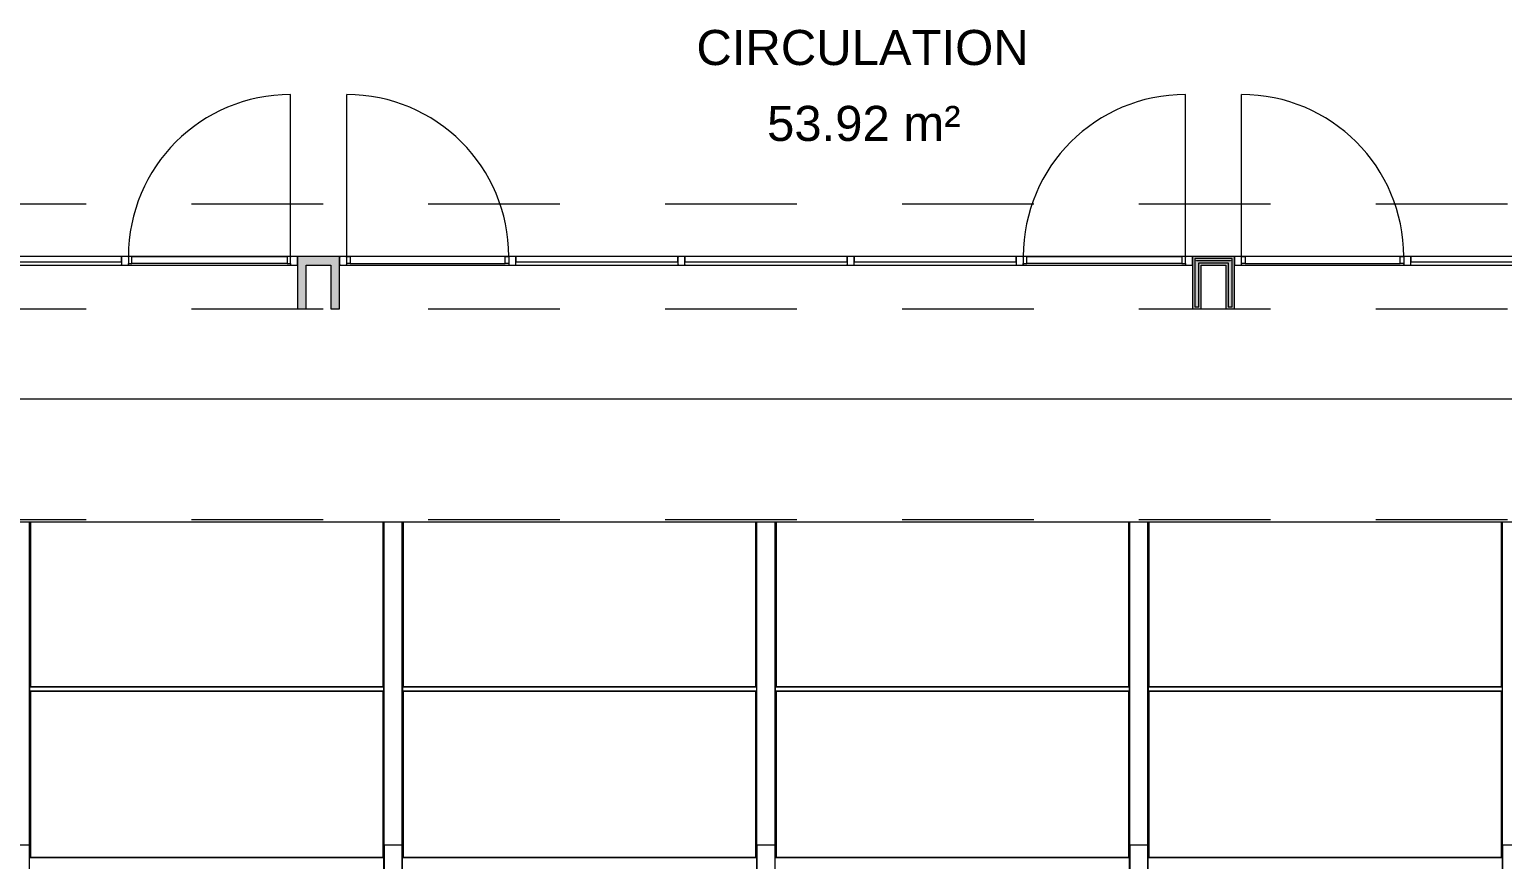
# Model space of a CAD drawing. Header units: metres. Extents: x -227.9 to -140, y 38 to 92.1.
# Drawn here: x -197.77 to -189.37, y 73.17 to 77.91 of the extents above; entities that cross this region are included whole.
import ezdxf

# ---------------------------------------------------------------- set-up
doc = ezdxf.new("R2010")
doc.units = ezdxf.units.M
doc.linetypes.add('JIS_02_0.7', pattern=[1.35, 0.75, -0.6])
for name, color, linetype, lineweight in [('A-AREA-IDEN', 7, 'Continuous', 9), ('A-COLS', 7, 'Continuous', 5), ('A-DOOR', 7, 'Continuous', 5), ('A-FLOR', 7, 'Continuous', 5), ('A-GLAZ-CURT', 7, 'Continuous', 5), ('A-GLAZ-CWMG', 7, 'Continuous', 5), ('A-ROOF', 7, 'Continuous', 5), ('A-WALL', 7, 'Continuous', 5)]:
    doc.layers.add(name, color=color, linetype=linetype, lineweight=lineweight)
doc.layers.add('A-DETL', color=94, linetype='Continuous', lineweight=5, true_color=0x00a600)
doc.layers.add('A-DETL-MBND', color=9, linetype='Continuous', lineweight=5, true_color=0xc0c0c0)
doc.styles.add('Arial_1', font='arial.ttf', dxfattribs={"height": 0.2})

# ---------------------------------------------------------------- blocks, each defined once
blk = doc.blocks.new('LAG-B1020-CADRE STRUCTURELLE-PATIO - MUC-PATIO_skp_78-11715551-MUC-LAG-PRO-PLA-ARC-TZN-N03-AG02F')
at = {"layer": 'A-DETL-MBND'}
for p, q in [((8.276, 6.9137), (8.276, 5.9743)), ((8.276, 5.9743), (8.276, 6.9137)), ((10.2871, 5.9743), (10.2871, 6.9137)), ((10.2871, 5.9743), (10.2871, 6.9137)), ((10.401, 6.9137), (10.401, 5.9743)), ((10.401, 5.9743), (10.401, 6.9137)), ((12.4121, 5.9743), (12.4121, 6.9137)), ((12.4121, 5.9743), (12.4121, 6.9137)), ((12.526, 6.9137), (12.526, 5.9743)), ((12.526, 5.9743), (12.526, 6.9137)), ((14.5371, 5.9743), (14.5371, 6.9137)), ((14.5371, 5.9743), (14.5371, 6.9137)), ((14.651, 6.9137), (14.651, 5.9743)), ((14.651, 5.9743), (14.651, 6.9137)), ((16.6621, 5.9743), (16.6621, 6.9137)), ((16.6621, 5.9743), (16.6621, 6.9137)), ((8.276, 5.9499), (8.276, 5.0015)), ((8.276, 5.9499), (10.2871, 5.9499)), ((8.276, 5.9499), (10.2871, 5.9499)), ((8.276, 5.0015), (8.276, 5.9499)), ((10.2871, 5.0015), (10.2871, 5.9499)), ((10.2871, 5.0015), (10.2871, 5.9499)), ((10.401, 5.9499), (10.401, 5.0015)), ((10.401, 5.9499), (12.4121, 5.9499)), ((10.401, 5.9499), (12.4121, 5.9499)), ((10.401, 5.0015), (10.401, 5.9499)), ((12.4121, 5.0015), (12.4121, 5.9499)), ((12.4121, 5.0015), (12.4121, 5.9499)), ((12.526, 5.9499), (12.526, 5.0015)), ((12.526, 5.9499), (14.5371, 5.9499)), ((12.526, 5.9499), (14.5371, 5.9499)), ((12.526, 5.0015), (12.526, 5.9499)), ((14.5371, 5.0015), (14.5371, 5.9499)), ((14.5371, 5.0015), (14.5371, 5.9499)), ((14.651, 5.9499), (14.651, 5.0015)), ((14.651, 5.9499), (16.6621, 5.9499)), ((14.651, 5.9499), (16.6621, 5.9499)), ((14.651, 5.0015), (14.651, 5.9499)), ((16.6621, 5.0015), (16.6621, 5.9499)), ((16.6621, 5.0015), (16.6621, 5.9499))]:
    blk.add_line(p, q, dxfattribs=at)
blk = doc.blocks.new('LAG-B1020-CADRE STRUCTURELLE-PATIO - MUC-PATIO_skp_75-11715548-MUC-LAG-PRO-PLA-ARC-TZN-N03-AG02F')
at = {"layer": 'A-DETL-MBND'}
for p, q in [((10.401, 5.195), (10.401, 7.0357)), ((10.401, 5.195), (10.401, 7.0357)), ((10.506, 7.0357), (10.506, 5.195)), ((10.506, 5.195), (10.506, 7.0357)), ((12.526, 5.195), (12.526, 7.0357)), ((12.526, 5.195), (12.526, 7.0357)), ((12.631, 7.0357), (12.631, 5.195)), ((12.631, 5.195), (12.631, 7.0357)), ((14.651, 5.195), (14.651, 7.0357)), ((14.651, 5.195), (14.651, 7.0357)), ((14.756, 7.0357), (14.756, 5.195)), ((14.756, 5.195), (14.756, 7.0357)), ((16.776, 5.195), (16.776, 7.0357)), ((16.776, 5.195), (16.776, 7.0357)), ((10.401, 5.195), (10.506, 5.195)), ((10.401, 2.2157), (10.401, 5.195)), ((10.401, 5.195), (10.401, 2.2157)), ((10.401, 5.195), (10.506, 5.195)), ((10.506, 2.2157), (10.506, 5.195)), ((10.506, 2.2157), (10.506, 5.195)), ((12.526, 5.195), (12.631, 5.195)), ((12.526, 2.2157), (12.526, 5.195)), ((12.526, 5.195), (12.526, 2.2157)), ((12.526, 5.195), (12.631, 5.195)), ((12.631, 2.2157), (12.631, 5.195)), ((12.631, 2.2157), (12.631, 5.195)), ((14.651, 5.195), (14.756, 5.195)), ((14.651, 2.2157), (14.651, 5.195)), ((14.651, 5.195), (14.651, 2.2157)), ((14.651, 5.195), (14.756, 5.195)), ((14.756, 2.2157), (14.756, 5.195)), ((14.756, 2.2157), (14.756, 5.195)), ((16.776, 5.195), (16.881, 5.195)), ((16.776, 2.2157), (16.776, 5.195)), ((16.776, 5.195), (16.776, 2.2157)), ((16.776, 5.195), (16.881, 5.195))]:
    blk.add_line(p, q, dxfattribs=at)
blk = doc.blocks.new('LAG-B1020-CADRE STRUCTURELLE-PATIO - MUC-PATIO_skp_74-11715547-MUC-LAG-PRO-PLA-ARC-TZN-N03-AG02F')
at = {"layer": 'A-DETL-MBND'}
for p, q in [((8.296, 15.0791), (8.296, 14.1396)), ((8.296, 14.1396), (8.296, 15.0791)), ((10.3071, 15.0791), (10.3071, 14.1396)), ((10.3071, 14.1396), (10.3071, 15.0791)), ((10.421, 15.0791), (10.421, 14.1396)), ((10.421, 14.1396), (10.421, 15.0791)), ((12.4321, 15.0791), (12.4321, 14.1396)), ((12.4321, 14.1396), (12.4321, 15.0791)), ((12.546, 15.0791), (12.546, 14.1396)), ((12.546, 14.1396), (12.546, 15.0791)), ((14.5571, 15.0791), (14.5571, 14.1396)), ((14.5571, 14.1396), (14.5571, 15.0791)), ((14.671, 15.0791), (14.671, 14.1396)), ((14.671, 14.1396), (14.671, 15.0791)), ((16.6821, 15.0791), (16.6821, 14.1396)), ((16.6821, 14.1396), (16.6821, 15.0791)), ((8.2927, 14.1396), (10.3115, 14.1396)), ((10.3115, 14.1396), (8.2927, 14.1396)), ((8.296, 14.1153), (8.296, 13.1668)), ((10.3071, 14.1153), (8.296, 14.1153)), ((10.3071, 14.1153), (8.296, 14.1153)), ((8.296, 13.1668), (8.296, 14.1153)), ((10.3071, 14.1153), (10.3071, 13.1668)), ((10.3071, 13.1668), (10.3071, 14.1153)), ((10.4177, 14.1396), (12.4365, 14.1396)), ((12.4365, 14.1396), (10.4177, 14.1396)), ((10.421, 14.1153), (10.421, 13.1668)), ((12.4321, 14.1153), (10.421, 14.1153)), ((12.4321, 14.1153), (10.421, 14.1153)), ((10.421, 13.1668), (10.421, 14.1153)), ((12.4321, 14.1153), (12.4321, 13.1668)), ((12.4321, 13.1668), (12.4321, 14.1153)), ((12.5427, 14.1396), (14.5615, 14.1396)), ((14.5615, 14.1396), (12.5427, 14.1396)), ((12.546, 14.1153), (12.546, 13.1668)), ((14.5571, 14.1153), (12.546, 14.1153)), ((14.5571, 14.1153), (12.546, 14.1153)), ((12.546, 13.1668), (12.546, 14.1153)), ((14.5571, 14.1153), (14.5571, 13.1668)), ((14.5571, 13.1668), (14.5571, 14.1153)), ((14.6677, 14.1396), (16.6865, 14.1396)), ((16.6865, 14.1396), (14.6677, 14.1396)), ((14.671, 14.1153), (14.671, 13.1668)), ((16.6821, 14.1153), (14.671, 14.1153)), ((16.6821, 14.1153), (14.671, 14.1153)), ((14.671, 13.1668), (14.671, 14.1153)), ((16.6821, 14.1153), (16.6821, 13.1668)), ((16.6821, 13.1668), (16.6821, 14.1153)), ((8.2927, 13.1668), (10.3115, 13.1668)), ((10.3115, 13.1668), (8.2927, 13.1668)), ((10.4177, 13.1668), (12.4365, 13.1668)), ((12.4365, 13.1668), (10.4177, 13.1668)), ((12.5427, 13.1668), (14.5615, 13.1668)), ((14.5615, 13.1668), (12.5427, 13.1668)), ((14.6677, 13.1668), (16.6865, 13.1668)), ((16.6865, 13.1668), (14.6677, 13.1668))]:
    blk.add_line(p, q, dxfattribs=at)

msp = doc.modelspace()

# ---------------------------------------------------------------- hatches: boundary and pattern name
at = {"layer": 'A-COLS', "true_color": 0x808080}
msp.add_hatch(color=8, dxfattribs=at).paths.add_polyline_path([(-196.2394, 76.3137), (-196.1894, 76.3137), (-196.1894, 76.5637), (-196.0494, 76.5637), (-196.0494, 76.3137), (-195.9994, 76.3137), (-195.9994, 76.6137), (-196.2394, 76.6137), (-196.2394, 76.4483)])
at = {"layer": 'A-WALL', "true_color": 0x808080}
h = msp.add_hatch(color=8, dxfattribs=at)
h.paths.add_polyline_path([(-190.9494, 76.3135), (-190.8994, 76.3135), (-190.8994, 76.6135), (-191.1394, 76.6135), (-191.1394, 76.3135), (-191.0894, 76.3135), (-191.0894, 76.5635), (-190.9494, 76.5635), (-190.9494, 76.4483)])
h.paths.add_polyline_path([(-190.9124, 76.3265), (-190.9364, 76.3265), (-190.9364, 76.5765), (-191.1024, 76.5765), (-191.1024, 76.3265), (-191.1264, 76.3265), (-191.1264, 76.6005), (-190.9124, 76.6005), (-190.9124, 76.4483)])
h = msp.add_hatch(color=8, dxfattribs=at)
h.paths.add_polyline_path([(-190.9124, 76.3265), (-190.9124, 76.6005), (-191.1264, 76.6005), (-191.1264, 76.3265), (-191.1024, 76.3265), (-191.1024, 76.5765), (-190.9364, 76.5765), (-190.9364, 76.3265)])
h.paths.add_polyline_path([(-191.1154, 76.5875), (-191.1154, 76.5895), (-190.9234, 76.5895), (-190.9234, 76.5875), (-191.0624, 76.5875)])
msp.add_hatch(color=8, dxfattribs=at).paths.add_polyline_path([(-191.1154, 76.5875), (-190.9234, 76.5875), (-190.9234, 76.5895), (-191.1154, 76.5895)])

# ---------------------------------------------------------------- linework, layer by layer
at = {"layer": 'A-COLS', "lineweight": 13}
for p, q in [((-196.2394, 76.6137), (-196.2394, 76.3137)), ((-195.9994, 76.6137), (-196.2394, 76.6137)), ((-196.1894, 76.3137), (-196.1894, 76.5637)), ((-196.1894, 76.5637), (-196.0494, 76.5637)), ((-196.0494, 76.5637), (-196.0494, 76.3137)), ((-195.9994, 76.3137), (-195.9994, 76.6137)), ((-196.2394, 76.3137), (-196.1894, 76.3137)), ((-196.0494, 76.3137), (-195.9994, 76.3137))]:
    msp.add_line(p, q, dxfattribs=at)
at = {"layer": 'A-DETL', "color": 9, "linetype": 'JIS_02_0.7', "lineweight": 9, "true_color": 0xc0c0c0}
msp.add_line((-203.5942, 76.9135), (-183.1081, 76.9135), dxfattribs=at)
at = {"layer": 'A-DETL', "color": 7, "linetype": 'JIS_02_0.7'}
for p, q in [((-203.5941, 76.3135), (-183.5441, 76.3135)), ((-203.5941, 75.1135), (-183.5441, 75.1135))]:
    msp.add_line(p, q, dxfattribs=at)
at = {"layer": 'A-DETL-MBND'}
msp.add_line((-183.5591, 75.0985), (-203.5791, 75.0985), dxfattribs=at)
at = {"layer": 'A-DETL-MBND', "lineweight": 9}
for p, q in [((-197.7666, 75.0985), (-197.7666, 73.2578)), ((-197.7666, 73.2578), (-197.7666, 75.0985)), ((-197.7622, 75.0985), (-197.7622, 74.1591)), ((-197.7622, 74.1591), (-197.7622, 75.0985)), ((-197.7622, 75.0985), (-197.7622, 74.1591)), ((-197.7622, 74.1591), (-197.7622, 75.0985)), ((-195.7511, 74.1591), (-195.7511, 75.0985)), ((-195.7511, 74.1591), (-195.7511, 75.0985)), ((-195.7511, 75.0985), (-195.7511, 74.1591)), ((-195.7511, 74.1591), (-195.7511, 75.0985)), ((-195.7466, 73.2578), (-195.7466, 75.0985)), ((-195.7466, 73.2578), (-195.7466, 75.0985)), ((-195.6416, 75.0985), (-195.6416, 73.2578)), ((-195.6416, 73.2578), (-195.6416, 75.0985)), ((-195.6372, 75.0985), (-195.6372, 74.1591)), ((-195.6372, 74.1591), (-195.6372, 75.0985)), ((-195.6372, 75.0985), (-195.6372, 74.1591)), ((-195.6372, 74.1591), (-195.6372, 75.0985)), ((-193.6261, 74.1591), (-193.6261, 75.0985)), ((-193.6261, 74.1591), (-193.6261, 75.0985)), ((-193.6261, 75.0985), (-193.6261, 74.1591)), ((-193.6261, 74.1591), (-193.6261, 75.0985)), ((-193.6216, 73.2578), (-193.6216, 75.0985)), ((-193.6216, 73.2578), (-193.6216, 75.0985)), ((-193.5166, 75.0985), (-193.5166, 73.2578)), ((-193.5166, 73.2578), (-193.5166, 75.0985)), ((-193.5122, 75.0985), (-193.5122, 74.1591)), ((-193.5122, 74.1591), (-193.5122, 75.0985)), ((-193.5122, 75.0985), (-193.5122, 74.1591)), ((-193.5122, 74.1591), (-193.5122, 75.0985)), ((-191.5011, 74.1591), (-191.5011, 75.0985)), ((-191.5011, 74.1591), (-191.5011, 75.0985)), ((-191.5011, 75.0985), (-191.5011, 74.1591)), ((-191.5011, 74.1591), (-191.5011, 75.0985)), ((-191.4966, 73.2578), (-191.4966, 75.0985)), ((-191.4966, 73.2578), (-191.4966, 75.0985)), ((-191.3916, 75.0985), (-191.3916, 73.2578)), ((-191.3916, 73.2578), (-191.3916, 75.0985)), ((-191.3872, 75.0985), (-191.3872, 74.1591)), ((-191.3872, 74.1591), (-191.3872, 75.0985)), ((-191.3872, 75.0985), (-191.3872, 74.1591)), ((-191.3872, 74.1591), (-191.3872, 75.0985)), ((-189.3761, 74.1591), (-189.3761, 75.0985)), ((-189.3761, 74.1591), (-189.3761, 75.0985)), ((-189.3761, 75.0985), (-189.3761, 74.1591)), ((-189.3761, 74.1591), (-189.3761, 75.0985)), ((-197.7666, 74.1591), (-195.7478, 74.1591)), ((-195.7478, 74.1591), (-197.7666, 74.1591)), ((-197.7622, 74.1347), (-197.7622, 73.1863)), ((-197.7622, 74.1347), (-195.7511, 74.1347)), ((-197.7622, 74.1347), (-195.7511, 74.1347)), ((-197.7622, 73.1863), (-197.7622, 74.1347)), ((-197.7622, 74.1347), (-197.7622, 73.1863)), ((-195.7511, 74.1347), (-197.7622, 74.1347)), ((-195.7511, 74.1347), (-197.7622, 74.1347)), ((-197.7622, 73.1863), (-197.7622, 74.1347)), ((-195.7511, 73.1863), (-195.7511, 74.1347)), ((-195.7511, 73.1863), (-195.7511, 74.1347)), ((-195.7511, 74.1347), (-195.7511, 73.1863)), ((-195.7511, 73.1863), (-195.7511, 74.1347)), ((-195.6416, 74.1591), (-193.6228, 74.1591)), ((-193.6228, 74.1591), (-195.6416, 74.1591)), ((-195.6372, 74.1347), (-195.6372, 73.1863)), ((-195.6372, 74.1347), (-193.6261, 74.1347)), ((-195.6372, 74.1347), (-193.6261, 74.1347)), ((-195.6372, 73.1863), (-195.6372, 74.1347)), ((-195.6372, 74.1347), (-195.6372, 73.1863)), ((-193.6261, 74.1347), (-195.6372, 74.1347)), ((-193.6261, 74.1347), (-195.6372, 74.1347)), ((-195.6372, 73.1863), (-195.6372, 74.1347)), ((-193.6261, 73.1863), (-193.6261, 74.1347)), ((-193.6261, 73.1863), (-193.6261, 74.1347)), ((-193.6261, 74.1347), (-193.6261, 73.1863)), ((-193.6261, 73.1863), (-193.6261, 74.1347)), ((-193.5166, 74.1591), (-191.4978, 74.1591)), ((-191.4978, 74.1591), (-193.5166, 74.1591)), ((-193.5122, 74.1347), (-193.5122, 73.1863)), ((-193.5122, 74.1347), (-191.5011, 74.1347)), ((-193.5122, 74.1347), (-191.5011, 74.1347)), ((-193.5122, 73.1863), (-193.5122, 74.1347)), ((-193.5122, 74.1347), (-193.5122, 73.1863)), ((-191.5011, 74.1347), (-193.5122, 74.1347)), ((-191.5011, 74.1347), (-193.5122, 74.1347)), ((-193.5122, 73.1863), (-193.5122, 74.1347)), ((-191.5011, 73.1863), (-191.5011, 74.1347)), ((-191.5011, 73.1863), (-191.5011, 74.1347)), ((-191.5011, 74.1347), (-191.5011, 73.1863)), ((-191.5011, 73.1863), (-191.5011, 74.1347)), ((-191.3916, 74.1591), (-189.3728, 74.1591)), ((-189.3728, 74.1591), (-191.3916, 74.1591)), ((-191.3872, 74.1347), (-191.3872, 73.1863)), ((-191.3872, 74.1347), (-189.3761, 74.1347)), ((-191.3872, 74.1347), (-189.3761, 74.1347)), ((-191.3872, 73.1863), (-191.3872, 74.1347)), ((-191.3872, 74.1347), (-191.3872, 73.1863)), ((-189.3761, 74.1347), (-191.3872, 74.1347)), ((-189.3761, 74.1347), (-191.3872, 74.1347)), ((-191.3872, 73.1863), (-191.3872, 74.1347)), ((-189.3761, 73.1863), (-189.3761, 74.1347)), ((-189.3761, 73.1863), (-189.3761, 74.1347)), ((-189.3761, 74.1347), (-189.3761, 73.1863)), ((-189.3761, 73.1863), (-189.3761, 74.1347)), ((-197.8716, 73.2578), (-197.7666, 73.2578)), ((-197.8716, 73.2578), (-197.7666, 73.2578)), ((-197.7666, 70.2785), (-197.7666, 73.2578)), ((-197.7666, 70.2785), (-197.7666, 73.2578)), ((-195.7466, 73.2578), (-195.6416, 73.2578)), ((-195.7466, 70.2785), (-195.7466, 73.2578)), ((-195.7466, 73.2578), (-195.7466, 70.2785)), ((-195.7466, 73.2578), (-195.6416, 73.2578)), ((-195.6416, 70.2785), (-195.6416, 73.2578)), ((-195.6416, 70.2785), (-195.6416, 73.2578)), ((-193.6216, 73.2578), (-193.5166, 73.2578)), ((-193.6216, 70.2785), (-193.6216, 73.2578)), ((-193.6216, 73.2578), (-193.6216, 70.2785)), ((-193.6216, 73.2578), (-193.5166, 73.2578)), ((-193.5166, 70.2785), (-193.5166, 73.2578)), ((-193.5166, 70.2785), (-193.5166, 73.2578)), ((-191.4966, 73.2578), (-191.3916, 73.2578)), ((-191.4966, 70.2785), (-191.4966, 73.2578)), ((-191.4966, 73.2578), (-191.4966, 70.2785)), ((-191.4966, 73.2578), (-191.3916, 73.2578)), ((-191.3916, 70.2785), (-191.3916, 73.2578)), ((-191.3916, 70.2785), (-191.3916, 73.2578)), ((-197.7666, 73.1862), (-195.7478, 73.1862)), ((-195.7478, 73.1862), (-197.7666, 73.1862)), ((-195.6416, 73.1862), (-193.6228, 73.1862)), ((-193.6228, 73.1862), (-195.6416, 73.1862)), ((-193.5166, 73.1862), (-191.4978, 73.1862)), ((-191.4978, 73.1862), (-193.5166, 73.1862)), ((-191.3916, 73.1862), (-189.3728, 73.1862)), ((-189.3728, 73.1862), (-191.3916, 73.1862))]:
    msp.add_line(p, q, dxfattribs=at)
at = {"layer": 'A-DOOR'}
for p, q in [((-196.2794, 76.6123), (-196.2794, 77.5363)), ((-195.9594, 76.6124), (-195.9594, 77.5365)), ((-191.1794, 76.6124), (-191.1794, 77.5365)), ((-190.8594, 76.6123), (-190.8594, 77.5363))]:
    msp.add_line(p, q, dxfattribs=at)
at = {"layer": 'A-DOOR', "color": 9, "lineweight": 9, "true_color": 0xc0c0c0}
for p, q in [((-197.1834, 76.6123), (-197.2034, 76.6123)), ((-197.2034, 76.6123), (-197.2034, 76.5723)), ((-197.2034, 76.5723), (-197.1834, 76.5723)), ((-197.1834, 76.5723), (-197.1834, 76.6123)), ((-196.2794, 76.6123), (-196.2994, 76.6123)), ((-196.2994, 76.6123), (-196.2994, 76.5723)), ((-196.2994, 76.5723), (-196.2794, 76.5723)), ((-196.2794, 76.5723), (-196.2794, 76.6123)), ((-195.9594, 76.5724), (-195.9594, 76.6124)), ((-195.9594, 76.6124), (-195.9394, 76.6124)), ((-195.9394, 76.5724), (-195.9594, 76.5724)), ((-195.9394, 76.6124), (-195.9394, 76.5724)), ((-195.0554, 76.5724), (-195.0554, 76.6124)), ((-195.0554, 76.6124), (-195.0354, 76.6124)), ((-195.0354, 76.5724), (-195.0554, 76.5724)), ((-195.0354, 76.6124), (-195.0354, 76.5724)), ((-192.0834, 76.6124), (-192.1034, 76.6124)), ((-192.1034, 76.6124), (-192.1034, 76.5724)), ((-192.1034, 76.5724), (-192.0834, 76.5724)), ((-192.0834, 76.5724), (-192.0834, 76.6124)), ((-191.1794, 76.6124), (-191.1994, 76.6124)), ((-191.1994, 76.6124), (-191.1994, 76.5724)), ((-191.1994, 76.5724), (-191.1794, 76.5724)), ((-191.1794, 76.5724), (-191.1794, 76.6124)), ((-190.8594, 76.5723), (-190.8594, 76.6123)), ((-190.8594, 76.6123), (-190.8394, 76.6123)), ((-190.8394, 76.5723), (-190.8594, 76.5723)), ((-190.8394, 76.6123), (-190.8394, 76.5723)), ((-189.9554, 76.5723), (-189.9554, 76.6123)), ((-189.9554, 76.6123), (-189.9354, 76.6123)), ((-189.9354, 76.5723), (-189.9554, 76.5723)), ((-189.9354, 76.6123), (-189.9354, 76.5723))]:
    msp.add_line(p, q, dxfattribs=at)
at = {"layer": 'A-DOOR', "color": 9, "true_color": 0xc0c0c0}
for p, q in [((-197.1834, 76.6123), (-196.2994, 76.6123)), ((-196.2994, 76.5723), (-197.1834, 76.5723)), ((-195.0554, 76.6124), (-195.9394, 76.6124)), ((-195.9394, 76.5724), (-195.0554, 76.5724)), ((-192.0834, 76.6124), (-191.1994, 76.6124)), ((-191.1994, 76.5724), (-192.0834, 76.5724)), ((-189.9554, 76.6123), (-190.8394, 76.6123)), ((-190.8394, 76.5723), (-189.9554, 76.5723))]:
    msp.add_line(p, q, dxfattribs=at)
at = {"layer": 'A-DOOR'}
for centre, start, end in [((-196.2794, 76.6123), 90, 180), ((-195.9594, 76.6124), 0, 90), ((-191.1794, 76.6124), 90, 180), ((-190.8594, 76.6123), 0, 90)]:
    msp.add_arc(centre, 0.924, start, end, dxfattribs=at)
at = {"layer": 'A-FLOR', "lineweight": 9}
for p, q in [((-197.2394, 76.6135), (-198.1714, 76.6135)), ((-196.2754, 76.6135), (-197.2074, 76.6135)), ((-196.2393, 76.6135), (-196.2434, 76.6135)), ((-195.9961, 76.6135), (-195.9996, 76.6135)), ((-195.0319, 76.6135), (-195.963, 76.6135)), ((-194.0679, 76.6135), (-194.999, 76.6135)), ((-193.1039, 76.6135), (-194.035, 76.6135)), ((-192.1398, 76.6135), (-193.071, 76.6135)), ((-191.1758, 76.6135), (-192.107, 76.6135)), ((-191.1394, 76.6135), (-191.143, 76.6135)), ((-190.8954, 76.6135), (-190.8994, 76.6135)), ((-189.9314, 76.6135), (-190.8634, 76.6135)), ((-188.9674, 76.6135), (-189.8994, 76.6135))]:
    msp.add_line(p, q, dxfattribs=at)
at = {"layer": 'A-GLAZ-CURT', "lineweight": 9}
for p, q in [((-197.2434, 76.6123), (-198.1674, 76.6123)), ((-198.1674, 76.5823), (-197.2434, 76.5823)), ((-197.2434, 76.5823), (-197.2434, 76.6123)), ((-194.0714, 76.6124), (-194.9954, 76.6124)), ((-194.9954, 76.6124), (-194.9954, 76.5824)), ((-194.9954, 76.5824), (-194.0714, 76.5824)), ((-194.0714, 76.5824), (-194.0714, 76.6124)), ((-193.1074, 76.6124), (-194.0314, 76.6124)), ((-194.0314, 76.6124), (-194.0314, 76.5824)), ((-194.0314, 76.5824), (-193.1074, 76.5824)), ((-193.1074, 76.5824), (-193.1074, 76.6124)), ((-192.1434, 76.6124), (-193.0674, 76.6124)), ((-193.0674, 76.6124), (-193.0674, 76.5824)), ((-193.0674, 76.5824), (-192.1434, 76.5824)), ((-192.1434, 76.5824), (-192.1434, 76.6124)), ((-188.9714, 76.6123), (-189.8954, 76.6123)), ((-189.8954, 76.6123), (-189.8954, 76.5823)), ((-189.8954, 76.5823), (-188.9714, 76.5823))]:
    msp.add_line(p, q, dxfattribs=at)
at = {"layer": 'A-GLAZ-CWMG', "lineweight": 13, "extrusion": (0, 0, -1)}
for p, q in [((-197.2434, 76.6095), (-197.2434, 76.5675)), ((-197.2074, 76.6135), (-197.2394, 76.6135)), ((-197.2394, 76.5635), (-197.2074, 76.5635)), ((-197.2034, 76.5675), (-197.2034, 76.5723)), ((-195.9994, 76.6097), (-195.9994, 76.5677)), ((-195.9634, 76.6137), (-195.9954, 76.6137)), ((-195.9954, 76.5637), (-195.9634, 76.5637)), ((-195.9594, 76.5677), (-195.9594, 76.5724)), ((-195.0354, 76.5724), (-195.0354, 76.5677)), ((-194.9994, 76.6137), (-195.0314, 76.6137)), ((-195.0314, 76.5637), (-194.9994, 76.5637)), ((-194.9954, 76.5677), (-194.9954, 76.6097)), ((-194.0714, 76.6097), (-194.0714, 76.5677)), ((-194.0354, 76.6137), (-194.0674, 76.6137)), ((-194.0674, 76.5637), (-194.0354, 76.5637)), ((-194.0314, 76.5677), (-194.0314, 76.6097)), ((-193.1074, 76.6097), (-193.1074, 76.5677)), ((-193.0714, 76.6137), (-193.1034, 76.6137)), ((-193.1034, 76.5637), (-193.0714, 76.5637)), ((-193.0674, 76.5677), (-193.0674, 76.6097)), ((-192.1434, 76.6097), (-192.1434, 76.5677)), ((-192.1074, 76.6137), (-192.1394, 76.6137)), ((-192.1394, 76.5637), (-192.1074, 76.5637)), ((-192.1034, 76.5677), (-192.1034, 76.5724)), ((-190.8994, 76.6095), (-190.8994, 76.5675)), ((-190.8634, 76.6135), (-190.8954, 76.6135)), ((-190.8954, 76.5635), (-190.8634, 76.5635)), ((-190.8594, 76.5675), (-190.8594, 76.5723)), ((-189.9354, 76.5723), (-189.9354, 76.5675)), ((-189.8994, 76.6135), (-189.9314, 76.6135)), ((-189.9314, 76.5635), (-189.8994, 76.5635)), ((-189.8954, 76.5675), (-189.8954, 76.6095))]:
    msp.add_line(p, q, dxfattribs=at)
at = {"layer": 'A-GLAZ-CWMG', "lineweight": 13}
for p, q in [((-196.2794, 76.5723), (-196.2794, 76.5675)), ((-196.2434, 76.6135), (-196.2754, 76.6135)), ((-196.2754, 76.5635), (-196.2434, 76.5635)), ((-196.2394, 76.5675), (-196.2394, 76.6095)), ((-191.1794, 76.5724), (-191.1794, 76.5677)), ((-191.1434, 76.6137), (-191.1754, 76.6137)), ((-191.1754, 76.5637), (-191.1434, 76.5637)), ((-191.1394, 76.5677), (-191.1394, 76.6097))]:
    msp.add_line(p, q, dxfattribs=at)
at = {"layer": 'A-GLAZ-CWMG', "lineweight": 13, "extrusion": (0, 0, -1)}
for centre, start, end in [((197.2394, 76.6095), 0, 90), ((197.2394, 76.5675), 270, 0), ((197.2074, 76.6095), 90, 180), ((197.2074, 76.5675), 180, 270), ((195.9954, 76.6097), 0, 90), ((195.9954, 76.5677), 270, 0), ((195.9634, 76.6097), 90, 180), ((195.9634, 76.5677), 180, 270), ((195.0314, 76.6097), 0, 90), ((195.0314, 76.5677), 270, 0), ((194.9994, 76.6097), 90, 180), ((194.9994, 76.5677), 180, 270), ((194.0674, 76.6097), 0, 90), ((194.0674, 76.5677), 270, 0), ((194.0354, 76.6097), 90, 180), ((194.0354, 76.5677), 180, 270), ((193.1034, 76.6097), 0, 90), ((193.1034, 76.5677), 270, 0), ((193.0714, 76.6097), 90, 180), ((193.0714, 76.5677), 180, 270), ((192.1394, 76.6097), 0, 90), ((192.1394, 76.5677), 270, 0), ((192.1074, 76.6097), 90, 180), ((192.1074, 76.5677), 180, 270), ((190.8954, 76.6095), 0, 90), ((190.8954, 76.5675), 270, 0), ((190.8634, 76.6095), 90, 180), ((190.8634, 76.5675), 180, 270), ((189.9314, 76.6095), 0, 90), ((189.9314, 76.5675), 270, 0), ((189.8994, 76.6095), 90, 180), ((189.8994, 76.5675), 180, 270)]:
    msp.add_arc(centre, 0.004, start, end, dxfattribs=at)
at = {"layer": 'A-GLAZ-CWMG', "lineweight": 13}
for centre, start, end in [((-196.2754, 76.6095), 90, 180), ((-196.2754, 76.5675), 180, 270), ((-196.2434, 76.6095), 0, 90), ((-196.2434, 76.5675), 270, 0), ((-191.1754, 76.6097), 90, 180), ((-191.1754, 76.5677), 180, 270), ((-191.1434, 76.6097), 0, 90), ((-191.1434, 76.5677), 270, 0)]:
    msp.add_arc(centre, 0.004, start, end, dxfattribs=at)
at = {"layer": 'A-ROOF'}
for p, q in [((-198.1714, 76.5635), (-197.2394, 76.5635)), ((-197.2074, 76.5635), (-196.2754, 76.5635)), ((-196.2434, 76.5635), (-196.2394, 76.5635)), ((-196.1894, 76.5635), (-196.0494, 76.5635)), ((-195.9994, 76.5635), (-191.1394, 76.5635)), ((-190.8994, 76.5635), (-190.8954, 76.5635)), ((-190.8634, 76.5635), (-189.9314, 76.5635)), ((-189.8994, 76.5635), (-188.9674, 76.5635)), ((-183.5591, 75.7985), (-203.5791, 75.7985))]:
    msp.add_line(p, q, dxfattribs=at)
at = {"layer": 'A-WALL', "lineweight": 13}
for p, q in [((-191.1394, 76.6135), (-191.1394, 76.3135)), ((-190.8994, 76.6135), (-191.1394, 76.6135)), ((-191.0894, 76.3135), (-191.0894, 76.5635)), ((-191.0894, 76.5635), (-190.9494, 76.5635)), ((-190.9494, 76.5635), (-190.9494, 76.3135)), ((-190.8994, 76.3135), (-190.8994, 76.6135)), ((-191.1394, 76.3135), (-191.0894, 76.3135)), ((-190.9494, 76.3135), (-190.8994, 76.3135))]:
    msp.add_line(p, q, dxfattribs=at)
at = {"layer": 'A-WALL'}
for p, q in [((-191.1264, 76.6005), (-191.1264, 76.3265)), ((-190.9124, 76.6005), (-191.1264, 76.6005)), ((-191.1154, 76.5895), (-190.9234, 76.5895)), ((-191.1154, 76.5875), (-191.1154, 76.5895)), ((-190.9234, 76.5875), (-191.1154, 76.5875)), ((-191.1024, 76.5765), (-190.9364, 76.5765)), ((-191.1024, 76.3265), (-191.1024, 76.5765)), ((-190.9364, 76.5765), (-190.9364, 76.3265)), ((-190.9234, 76.5895), (-190.9234, 76.5875)), ((-190.9124, 76.3265), (-190.9124, 76.6005)), ((-191.1264, 76.3265), (-191.1024, 76.3265)), ((-190.9364, 76.3265), (-190.9124, 76.3265))]:
    msp.add_line(p, q, dxfattribs=at)

# ---------------------------------------------------------------- block references
for name, p in [('LAG-B1020-CADRE STRUCTURELLE-PATIO - MUC-PATIO_skp_78-11715551-MUC-LAG-PRO-PLA-ARC-TZN-N03-AG02F', (-206.0393, 68.1848)), ('LAG-B1020-CADRE STRUCTURELLE-PATIO - MUC-PATIO_skp_74-11715547-MUC-LAG-PRO-PLA-ARC-TZN-N03-AG02F', (-206.0593, 60.0194)), ('LAG-B1020-CADRE STRUCTURELLE-PATIO - MUC-PATIO_skp_75-11715548-MUC-LAG-PRO-PLA-ARC-TZN-N03-AG02F', (-206.1488, 68.0628))]:
    msp.add_blockref(name, p)

# ---------------------------------------------------------------- texts
at = {"layer": 'A-AREA-IDEN', "color": 164, "true_color": 0x0029a5, "style": 'Arial_1'}
for s, p in [('CIRCULATION', (-193.9663, 77.7045)), ('53.92 m²', (-193.5635, 77.2717))]:
    msp.add_text(s, height=0.2, dxfattribs=at).set_placement(p)

doc.saveas('drawing.dxf')
